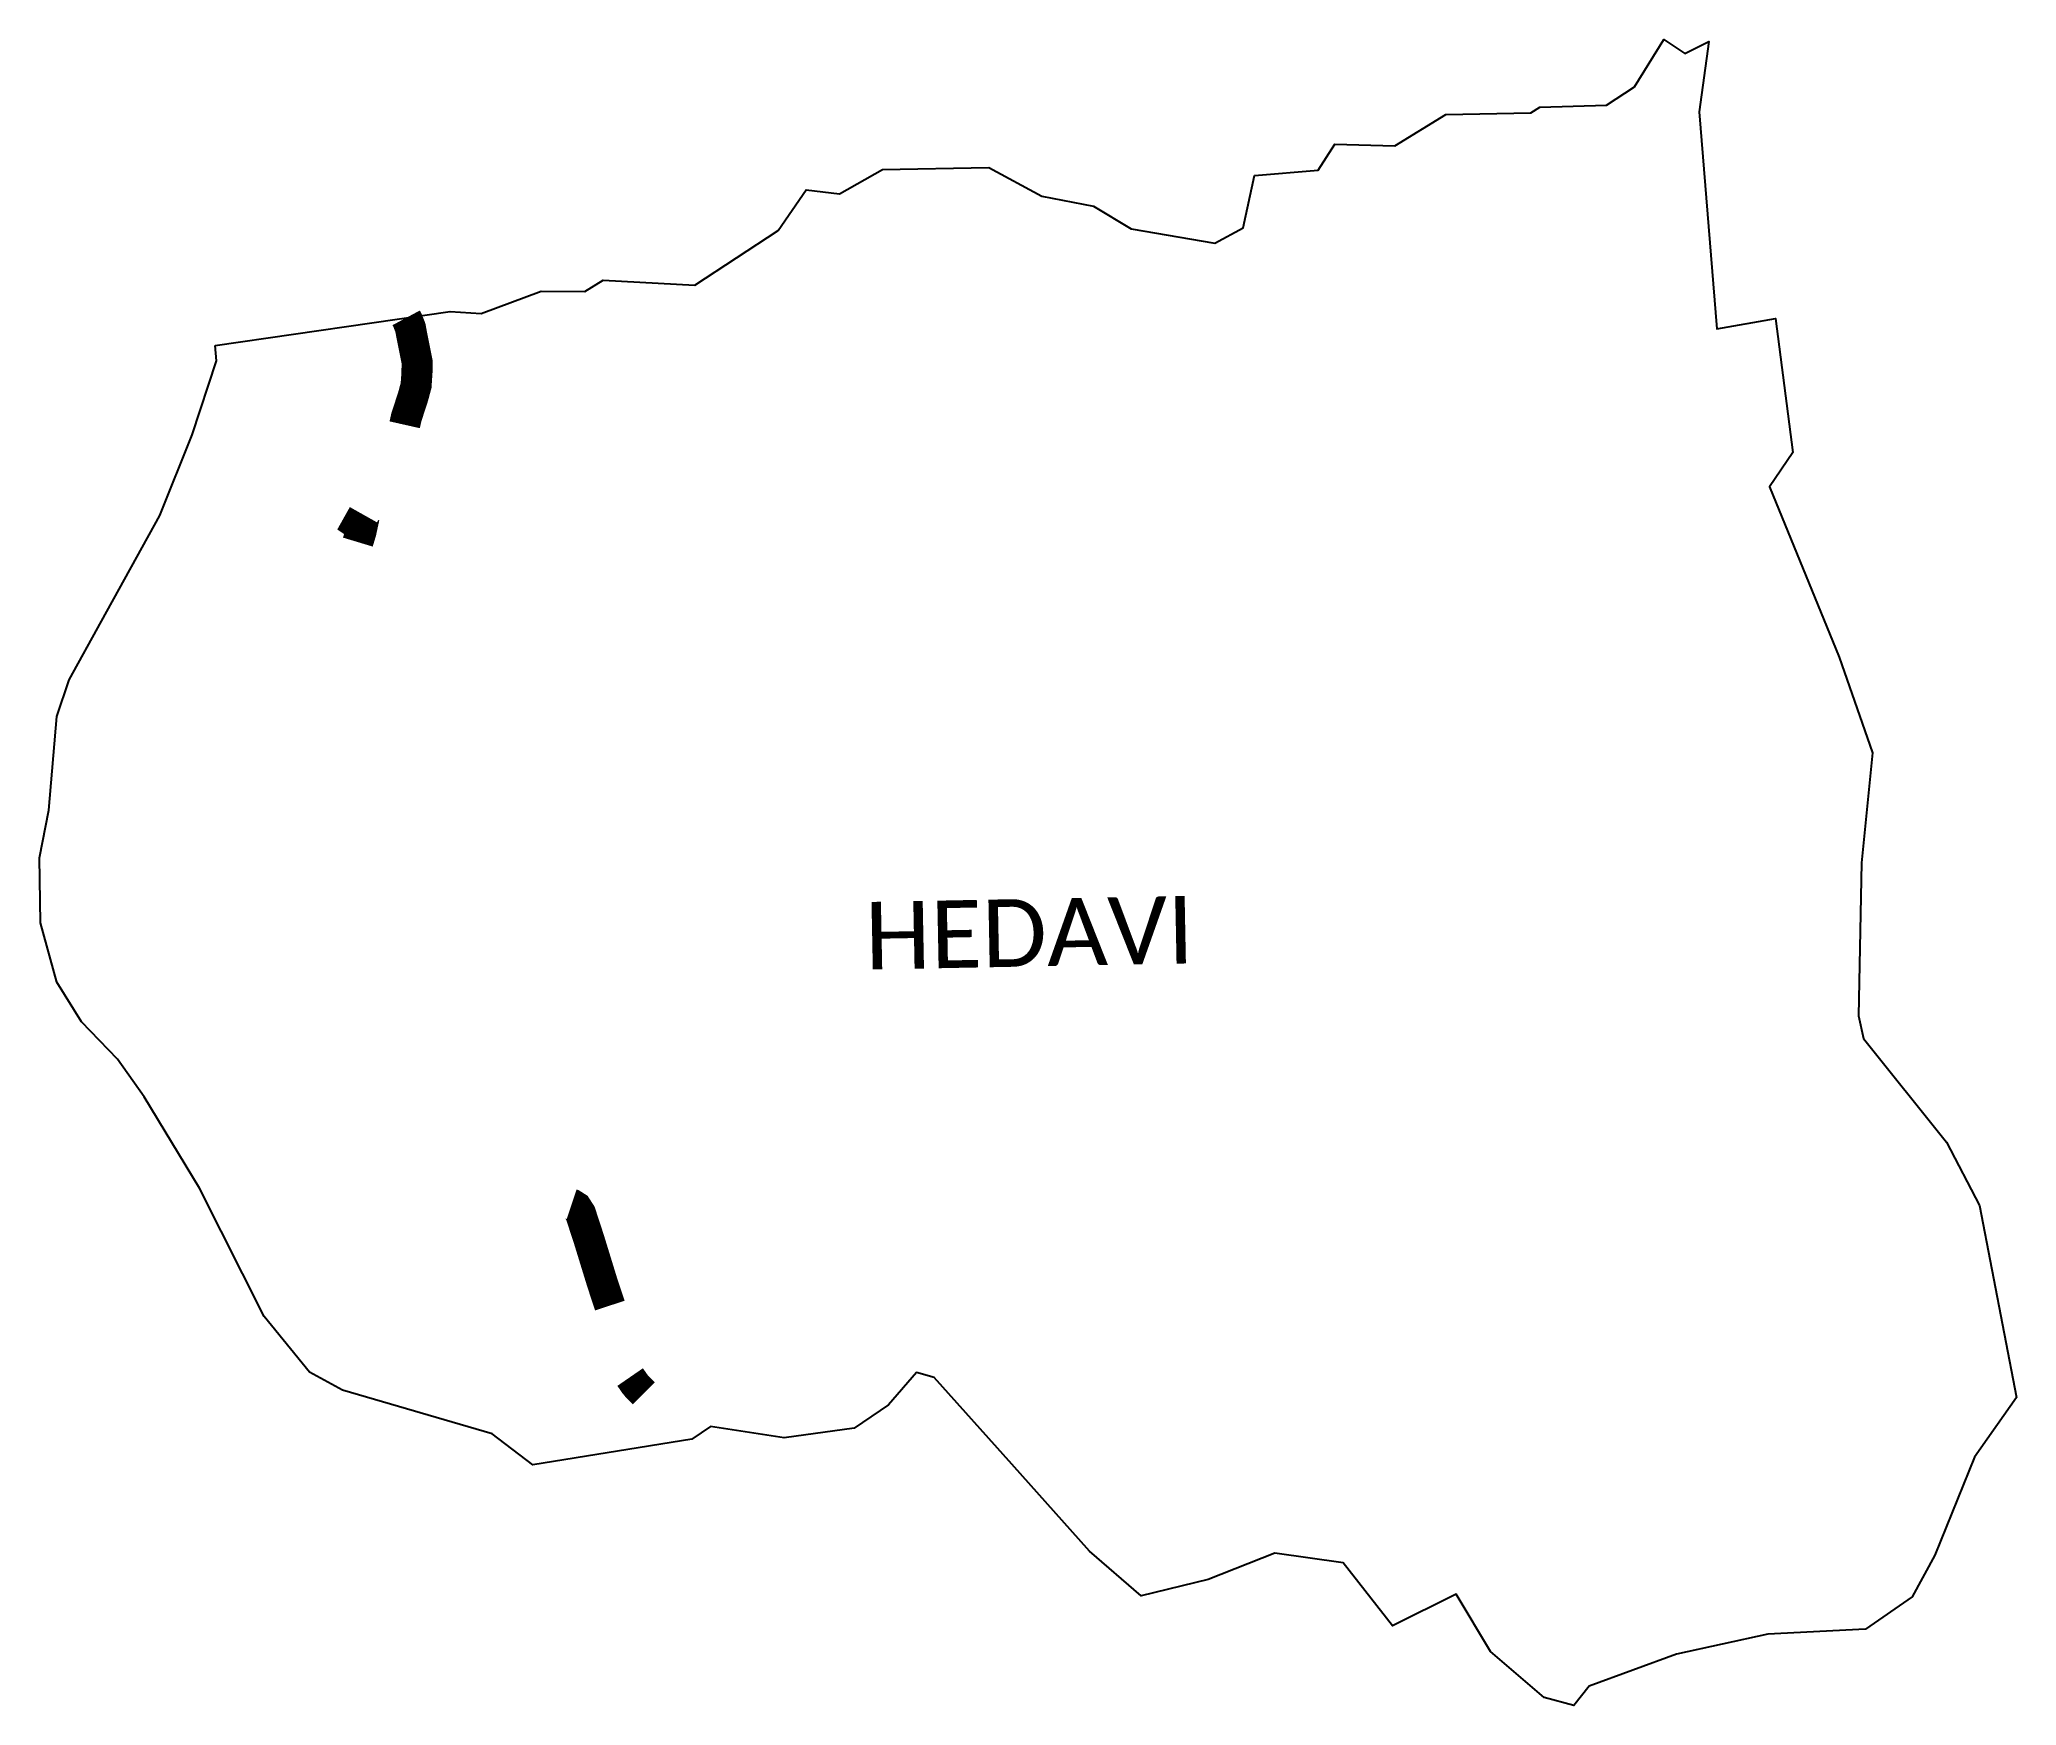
# Model space of a CAD drawing. Header units: metres. Extents: x 309946 to 313129, y 1919170 to 1921850.
import ezdxf

# ---------------------------------------------------------------- set-up
doc = ezdxf.new("R2010")
doc.units = ezdxf.units.M
doc.layers.add('ARTIFICIALLY PROTECTED', color=10, linetype='Continuous')
doc.layers.add('VILLAGE NAME', color=250, linetype='Continuous')
doc.styles.get("Standard").update_dxf_attribs({"font": 'simplex.shx'})

msp = doc.modelspace()

# ---------------------------------------------------------------- linework, layer by layer
at = {"color": 3, "flags": 128}
for points in [[(310228.9, 1921357.9), (310607.4, 1921413), (310656.9, 1921409.6), (310753.4, 1921445.6), (310823.7, 1921445.1), (310853.3, 1921463.4), (311000.8, 1921455.2), (311135, 1921543.3), (311180.5, 1921608.7), (311234, 1921602.4), (311303.4, 1921641.5), (311474.4, 1921644.5), (311559.7, 1921598.5), (311643.1, 1921582.4), (311703.6, 1921545.8), (311838.2, 1921522.8), (311884.1, 1921547.2), (311902, 1921631.7), (312004.8, 1921640.2), (312031.4, 1921682.1), (312128.2, 1921679.6), (312209.9, 1921729.8), (312347.1, 1921732.7), (312361.6, 1921741.8), (312469, 1921745.1), (312513.7, 1921774.2), (312560.9, 1921850.4), (312595.1, 1921828.1), (312633.8, 1921847.3), (312618.1, 1921734.1), (312646.4, 1921385.1), (312740.7, 1921401.6), (312768.9, 1921186), (312731.4, 1921130.9), (312843.3, 1920856.7), (312897.2, 1920702.7), (312879.2, 1920525.8), (312874.7, 1920279.4), (312882.8, 1920243.1), (313016.4, 1920075.9), (313069.4, 1919974.1), (313128.8, 1919665.3), (313061.3, 1919568.9), (312997.4, 1919411.5), (312960.7, 1919344.5), (312885.6, 1919292.3), (312728.6, 1919284), (312581.6, 1919251.8), (312440.7, 1919200.6), (312416.1, 1919169.5), (312368.5, 1919182.2), (312282.3, 1919256.2), (312226.8, 1919348.4), (312124, 1919297.6), (312044.6, 1919398.8), (311934.6, 1919414.4), (311827.3, 1919372), (311719.8, 1919346.1), (311636.3, 1919417.9), (311511.2, 1919557.7), (311386.2, 1919697.5), (311358.1, 1919705.5), (311313, 1919653.3), (311257.4, 1919615.5), (311144.7, 1919600), (311026.5, 1919618.2), (310996, 1919598.2), (310740, 1919556.8), (310674.5, 1919606.5), (310433.6, 1919677), (310380.8, 1919706), (310307.6, 1919795.3), (310203.5, 1920002.2), (310114.4, 1920148.9), (310071.3, 1920209.7), (310013.7, 1920269.4), (309973.7, 1920333.4), (309947.7, 1920429), (309946, 1920533.6), (309961.2, 1920610.1), (309973.8, 1920761.2), (309993.8, 1920819.8), (310045.8, 1920914.4), (310139.5, 1921084.7), (310191.9, 1921214.1), (310230.9, 1921333.3)], [(310230.9, 1921333.3), (310228.9, 1921357.9)]]:
    msp.add_lwpolyline(points, dxfattribs=at)
at = {"layer": 'ARTIFICIALLY PROTECTED', "const_width": 50, "flags": 128}
for points in [[(310536.3, 1921402.6), (310538.5, 1921398.5), (310543.1, 1921386.7), (310545.2, 1921375.4), (310550.6, 1921348.3), (310553.9, 1921331.7), (310553.7, 1921314.3), (310552.3, 1921293.9), (310547.5, 1921276), (310536.6, 1921242.5), (310533.9, 1921230.5)], [(310467.4, 1921085.8), (310458.4, 1921069.8), (310465, 1921065.3), (310463.4, 1921057.9), (310458.5, 1921041.7)], [(310802.7, 1919976.1), (310803.6, 1919975.8), (310810.4, 1919971.5), (310816.9, 1919961.4), (310830.5, 1919919.8), (310851.8, 1919850.6), (310864.2, 1919813)], [(310896.9, 1919698), (310904, 1919687.7), (310907.8, 1919683), (310919, 1919671.9)]]:
    msp.add_lwpolyline(points, dxfattribs=at)

# ---------------------------------------------------------------- texts
at = {"layer": 'VILLAGE NAME', "insert": (311273.9, 1920462.4), "char_height": 108.748, "attachment_point": 1, "rotation": 1.1028}
msp.add_mtext_dynamic_manual_height_columns('{\\fCalibri|b0|i0|c0|p34;HEDAVI}', width=1571.314, gutter_width=543.7, heights=[0], dxfattribs=at)

doc.saveas('drawing.dxf')
